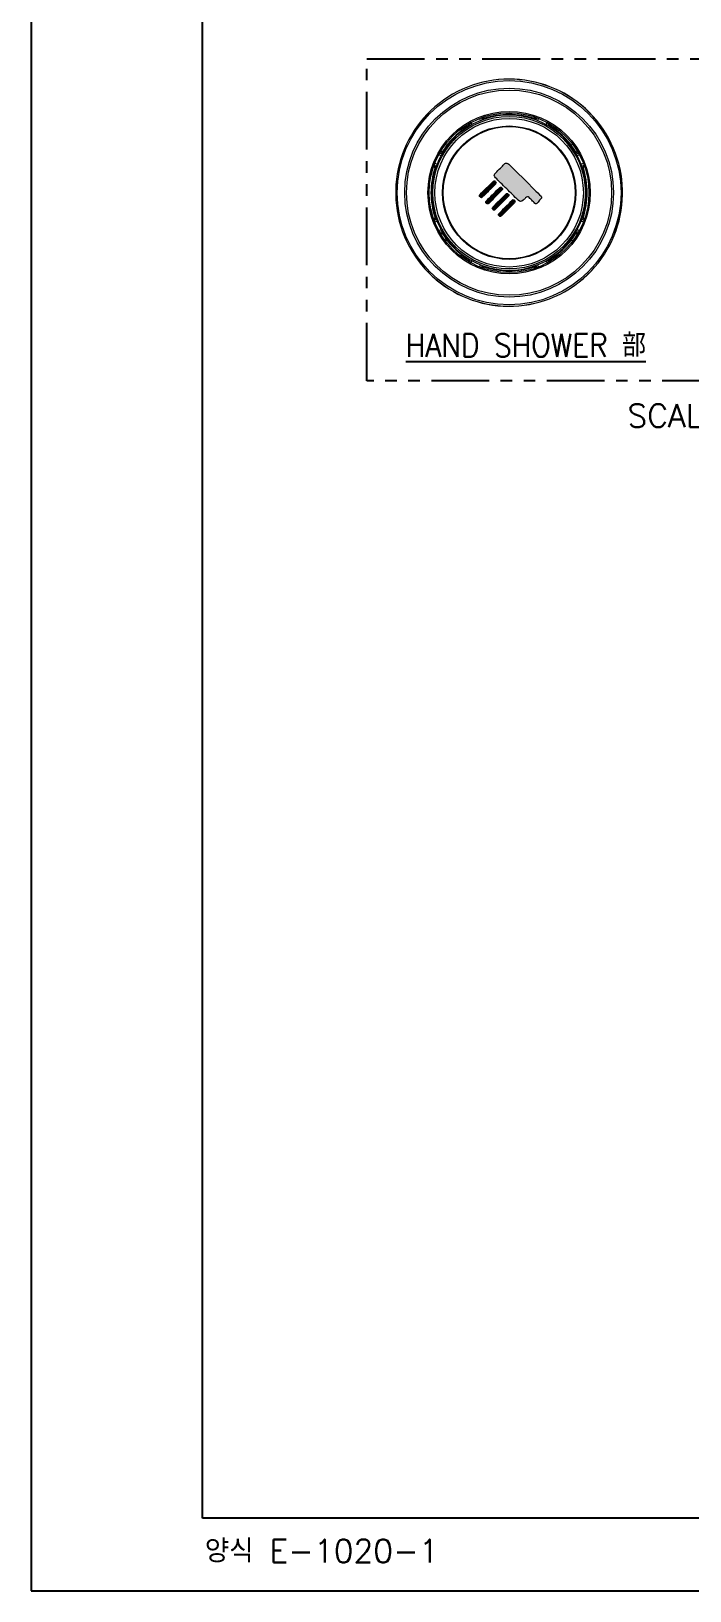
# Model space of a CAD drawing. Extents: x 3627 to 4221, y 1255 to 1675.
# Drawn here: x 3627.2 to 3727.1, y 1254.8 to 1491 of the extents above; entities that cross this region are included whole.
import ezdxf

# ---------------------------------------------------------------- set-up
doc = ezdxf.new("R2010")
doc.units = 0
doc.header["$LTSCALE"] = 7
doc.header["$MEASUREMENT"] = 0
doc.linetypes.add('PHANTOM', pattern=[2.5, 1.25, -0.25, 0.25, -0.25, 0.25, -0.25])
doc.layers.get('0').update_dxf_attribs({"color": 2, "linetype": 'CONTINUOUS'})
for name, color, linetype in [('D', 2, 'CONTINUOUS'), ('DWG', 7, 'CONTINUOUS'), ('TXT', 4, 'CONTINUOUS'), ('레이어 1', 7, 'CONTINUOUS')]:
    doc.layers.add(name, color=color, linetype=linetype)
doc.styles.add('GHS', font='romans', dxfattribs={"bigfont": 'ghs'})

# ---------------------------------------------------------------- blocks, each defined once
blk = doc.blocks.new('BORDER')
for p, q in [((0, 1), (0, 0)), ((0, 0), (1, 0))]:
    blk.add_line(p, q)

msp = doc.modelspace()

# ---------------------------------------------------------------- hatches: boundary and pattern name
at = {"layer": '레이어 1'}
h = msp.add_hatch(color=2, dxfattribs=at)
h.dxf.hatch_style = 2
edge = h.paths.add_edge_path()
edge.add_spline(control_points=[(3704.54, 1466.05), (3704.36, 1466.2), (3703.66, 1466.91), (3703.66, 1466.91), (3703.66, 1466.91), (3703.66, 1466.9), (3703.66, 1466.9), (3702.35, 1468.24), (3701.01, 1469.55), (3699.67, 1470.86), (3699.58, 1470.98), (3699.46, 1471.05), (3699.36, 1471.05), (3699.2, 1471.08), (3699.08, 1471.01), (3698.95, 1470.86), (3698.77, 1470.67), (3698.58, 1470.48), (3698.39, 1470.29), (3698.14, 1470.04), (3697.89, 1469.79), (3697.64, 1469.54), (3697.64, 1469.54), (3697.61, 1469.51), (3697.61, 1469.51), (3697.39, 1469.29), (3697.42, 1469.01), (3697.64, 1468.82), (3697.64, 1468.79), (3697.64, 1468.82), (3697.64, 1468.82), (3697.89, 1468.57), (3698.14, 1468.32), (3698.39, 1468.07), (3698.7, 1467.76), (3699.02, 1467.45), (3699.36, 1467.13), (3699.92, 1466.57), (3700.49, 1465.98), (3701.08, 1465.41), (3701.33, 1465.16), (3701.55, 1465.16), (3701.83, 1465.41), (3701.96, 1465.54), (3702.08, 1465.66), (3702.21, 1465.79), (3702.4, 1465.98), (3702.55, 1465.98), (3702.74, 1465.82), (3702.82, 1465.73), (3702.91, 1465.65), (3702.99, 1465.56), (3702.99, 1465.56), (3702.99, 1465.56), (3702.99, 1465.56), (3702.99, 1465.56), (3703.14, 1465.41), (3703.14, 1465.41), (3703.3, 1465.25), (3703.46, 1465.1), (3703.62, 1464.94), (3703.62, 1464.94), (3703.75, 1464.76), (3703.92, 1464.94), (3704.09, 1465.13), (3704.6, 1465.72), (3704.6, 1465.72), (3704.6, 1465.72), (3704.72, 1465.9), (3704.54, 1466.05)], knot_values=[0, 0, 0, 0, 1, 1, 1, 2, 2, 2, 3, 3, 3, 4, 4, 4, 5, 5, 5, 6, 6, 6, 7, 7, 7, 8, 8, 8, 9, 9, 9, 10, 10, 10, 11, 11, 11, 12, 12, 12, 13, 13, 13, 14, 14, 14, 15, 15, 15, 16, 16, 16, 17, 17, 17, 18, 18, 18, 19, 19, 19, 20, 20, 20, 21, 21, 21, 22, 22, 22, 23, 23, 23, 23], degree=3, periodic=0)
h = msp.add_hatch(color=2, dxfattribs=at)
h.dxf.hatch_style = 2
edge = h.paths.add_edge_path()
edge.add_spline(control_points=[(3697.64, 1467.89), (3697.77, 1468.01), (3697.77, 1468.14), (3697.64, 1468.26), (3697.64, 1468.26), (3697.61, 1468.29), (3697.61, 1468.29), (3697.48, 1468.39), (3697.39, 1468.35), (3697.26, 1468.26), (3696.61, 1467.6), (3695.95, 1466.95), (3695.29, 1466.26), (3695.17, 1466.13), (3695.17, 1466.04), (3695.29, 1465.91), (3695.45, 1465.76), (3695.54, 1465.76), (3695.67, 1465.91), (3696.33, 1466.54), (3696.95, 1467.2), (3697.61, 1467.82), (3697.61, 1467.85), (3697.64, 1467.85), (3697.64, 1467.89)], knot_values=[0, 0, 0, 0, 1, 1, 1, 2, 2, 2, 3, 3, 3, 4, 4, 4, 5, 5, 5, 6, 6, 6, 7, 7, 7, 8, 8, 8, 8], degree=3, periodic=0)
h = msp.add_hatch(color=2, dxfattribs=at)
h.dxf.hatch_style = 2
edge = h.paths.add_edge_path()
edge.add_spline(control_points=[(3698.39, 1466.73), (3698.45, 1466.79), (3698.55, 1466.85), (3698.61, 1466.95), (3698.74, 1467.07), (3698.74, 1467.17), (3698.61, 1467.29), (3698.52, 1467.38), (3698.45, 1467.42), (3698.39, 1467.38), (3698.33, 1467.38), (3698.3, 1467.35), (3698.23, 1467.29), (3698.02, 1467.1), (3697.8, 1466.88), (3697.61, 1466.66), (3697.14, 1466.23), (3696.7, 1465.76), (3696.26, 1465.32), (3696.14, 1465.19), (3696.14, 1465.07), (3696.26, 1464.94), (3696.39, 1464.82), (3696.51, 1464.82), (3696.64, 1464.94), (3696.95, 1465.29), (3697.26, 1465.6), (3697.61, 1465.91), (3697.86, 1466.2), (3698.14, 1466.45), (3698.39, 1466.73)], knot_values=[0, 0, 0, 0, 1, 1, 1, 2, 2, 2, 3, 3, 3, 4, 4, 4, 5, 5, 5, 6, 6, 6, 7, 7, 7, 8, 8, 8, 9, 9, 9, 10, 10, 10, 10], degree=3, periodic=0)
h = msp.add_hatch(color=2, dxfattribs=at)
h.dxf.hatch_style = 2
edge = h.paths.add_edge_path()
edge.add_spline(control_points=[(3699.36, 1465.76), (3699.42, 1465.85), (3699.49, 1465.91), (3699.55, 1465.98), (3699.71, 1466.1), (3699.71, 1466.23), (3699.55, 1466.35), (3699.49, 1466.41), (3699.42, 1466.45), (3699.36, 1466.45), (3699.3, 1466.45), (3699.24, 1466.41), (3699.2, 1466.35), (3698.92, 1466.07), (3698.67, 1465.82), (3698.39, 1465.54), (3698.14, 1465.29), (3697.86, 1465.01), (3697.61, 1464.76), (3697.48, 1464.63), (3697.36, 1464.51), (3697.23, 1464.38), (3697.11, 1464.22), (3697.11, 1464.13), (3697.23, 1464), (3697.36, 1463.88), (3697.45, 1463.88), (3697.61, 1464), (3697.86, 1464.26), (3698.14, 1464.54), (3698.39, 1464.82), (3698.7, 1465.13), (3699.02, 1465.44), (3699.36, 1465.76)], knot_values=[0, 0, 0, 0, 1, 1, 1, 2, 2, 2, 3, 3, 3, 4, 4, 4, 5, 5, 5, 6, 6, 6, 7, 7, 7, 8, 8, 8, 9, 9, 9, 10, 10, 10, 11, 11, 11, 11], degree=3, periodic=0)
h = msp.add_hatch(color=2, dxfattribs=at)
h.dxf.hatch_style = 2
edge = h.paths.add_edge_path()
edge.add_spline(control_points=[(3700.14, 1465.41), (3699.89, 1465.13), (3699.61, 1464.85), (3699.36, 1464.6), (3699.02, 1464.29), (3698.7, 1463.94), (3698.39, 1463.63), (3698.33, 1463.57), (3698.27, 1463.5), (3698.17, 1463.41), (3698.05, 1463.29), (3698.05, 1463.19), (3698.17, 1463.03), (3698.27, 1462.97), (3698.33, 1462.94), (3698.39, 1462.94), (3698.45, 1462.97), (3698.48, 1463), (3698.55, 1463.03), (3698.83, 1463.32), (3699.08, 1463.6), (3699.36, 1463.85), (3699.74, 1464.26), (3700.14, 1464.63), (3700.52, 1465.04), (3700.64, 1465.16), (3700.64, 1465.26), (3700.52, 1465.41), (3700.39, 1465.54), (3700.27, 1465.54), (3700.14, 1465.41)], knot_values=[0, 0, 0, 0, 1, 1, 1, 2, 2, 2, 3, 3, 3, 4, 4, 4, 5, 5, 5, 6, 6, 6, 7, 7, 7, 8, 8, 8, 9, 9, 9, 10, 10, 10, 10], degree=3, periodic=0)

# ---------------------------------------------------------------- linework, layer by layer
at = {"color": 8, "linetype": 'Continuous', "lineweight": 15}
for p, q in [((3693.96, 1477.22), (3693.96, 1477.21)), ((3695.38, 1477.48), (3695.22, 1477.81)), ((3695.9, 1477.78), (3695.94, 1477.69)), ((3703.46, 1477.69), (3703.5, 1477.78)), ((3704.18, 1477.81), (3704.02, 1477.48)), ((3705.44, 1477.21), (3705.45, 1477.22)), ((3690.64, 1474.19), (3690.71, 1474.12)), ((3692.43, 1475.79), (3692.36, 1475.86)), ((3707.34, 1475.62), (3707.26, 1475.55)), ((3689.05, 1472.3), (3689.04, 1472.3)), ((3708.93, 1473.83), (3709, 1473.9)), ((3710.36, 1472.3), (3710.35, 1472.3)), ((3688.44, 1471.03), (3688.77, 1470.88)), ((3688.57, 1470.31), (3688.48, 1470.36)), ((3710.63, 1470.88), (3710.96, 1471.03)), ((3710.92, 1470.36), (3710.83, 1470.31)), ((3688.48, 1462.76), (3688.57, 1462.8)), ((3710.83, 1462.8), (3710.92, 1462.76)), ((3688.77, 1462.23), (3688.44, 1462.08)), ((3689.04, 1460.81), (3689.05, 1460.82)), ((3710.35, 1460.82), (3710.36, 1460.81)), ((3710.96, 1462.08), (3710.63, 1462.23)), ((3690.47, 1459.28), (3690.4, 1459.22)), ((3708.76, 1458.92), (3708.69, 1458.99)), ((3692.07, 1457.49), (3692.14, 1457.56)), ((3693.96, 1455.9), (3693.96, 1455.89)), ((3695.22, 1455.3), (3695.38, 1455.63)), ((3695.94, 1455.42), (3695.9, 1455.33)), ((3703.5, 1455.33), (3703.46, 1455.42)), ((3704.02, 1455.63), (3704.18, 1455.3)), ((3705.45, 1455.89), (3705.44, 1455.9)), ((3706.97, 1457.33), (3707.04, 1457.25))]:
    msp.add_line(p, q, dxfattribs=at)
at = {"color": 7, "linetype": 'Continuous', "lineweight": 15}
for p, q in [((3695.66, 1477.59), (3695.5, 1477.92)), ((3703.9, 1477.92), (3703.74, 1477.59)), ((3692.53, 1475.99), (3692.34, 1476.18)), ((3692.6, 1476.04), (3692.67, 1475.97)), ((3707.06, 1476.18), (3706.87, 1475.99)), ((3707.03, 1475.74), (3707.1, 1475.81)), ((3690.08, 1473.92), (3690.27, 1473.73)), ((3690.52, 1473.89), (3690.45, 1473.96)), ((3709.19, 1473.66), (3709.11, 1473.59)), ((3709.13, 1473.73), (3709.32, 1473.92)), ((3688.34, 1470.75), (3688.67, 1470.6)), ((3710.73, 1470.6), (3711.06, 1470.75)), ((3688.67, 1462.51), (3688.34, 1462.36)), ((3711.06, 1462.36), (3710.73, 1462.51)), ((3690.27, 1459.39), (3690.08, 1459.2)), ((3690.21, 1459.45), (3690.29, 1459.52)), ((3708.88, 1459.23), (3708.95, 1459.15)), ((3709.32, 1459.2), (3709.13, 1459.39)), ((3692.37, 1457.37), (3692.3, 1457.3)), ((3692.34, 1456.93), (3692.53, 1457.12)), ((3695.5, 1455.19), (3695.66, 1455.52)), ((3703.74, 1455.52), (3703.9, 1455.19)), ((3706.8, 1457.07), (3706.73, 1457.14)), ((3706.87, 1457.12), (3707.06, 1456.93)), ((3709.67, 1452.55), (3709.67, 1452.55)), ((3709.67, 1452.55), (3709.67, 1452.54)), ((3705.22, 1450.28), (3705.22, 1450.27)), ((3705.22, 1450.27), (3705.22, 1450.27))]:
    msp.add_line(p, q, dxfattribs=at)
at = {"color": 8, "linetype": 'Continuous', "lineweight": 15, "flags": 128}
for points in [[(3693.44, 1476.92), (3693.45, 1476.91), (3693.48, 1476.86), (3693.5, 1476.81), (3693.53, 1476.77), (3693.55, 1476.74), (3693.56, 1476.72), (3693.57, 1476.7), (3693.57, 1476.7)], [(3693.57, 1476.7), (3693.57, 1476.69), (3693.58, 1476.68), (3693.6, 1476.66), (3693.62, 1476.62), (3693.62, 1476.61)], [(3693.78, 1477.13), (3693.81, 1477.14), (3693.86, 1477.16), (3693.91, 1477.18), (3693.96, 1477.21)], [(3695.78, 1478.02), (3695.79, 1478), (3695.81, 1477.95), (3695.83, 1477.9), (3695.84, 1477.85), (3695.85, 1477.82), (3695.86, 1477.79), (3695.87, 1477.78), (3695.87, 1477.77)], [(3703.62, 1478.02), (3703.61, 1478), (3703.59, 1477.95), (3703.57, 1477.9), (3703.56, 1477.85), (3703.55, 1477.82), (3703.54, 1477.79), (3703.53, 1477.78), (3703.53, 1477.77)], [(3705.62, 1477.13), (3705.59, 1477.14), (3705.54, 1477.16), (3705.49, 1477.18), (3705.44, 1477.21)], [(3705.83, 1476.7), (3705.83, 1476.69), (3705.82, 1476.68), (3705.8, 1476.66), (3705.78, 1476.62), (3705.78, 1476.61)], [(3705.83, 1476.7), (3705.83, 1476.7), (3705.84, 1476.72), (3705.85, 1476.74), (3705.87, 1476.77), (3705.9, 1476.81), (3705.92, 1476.86), (3705.95, 1476.91), (3705.96, 1476.92)], [(3689.13, 1472.47), (3689.12, 1472.45), (3689.1, 1472.4), (3689.07, 1472.35), (3689.05, 1472.3)], [(3689.56, 1472.68), (3689.55, 1472.69), (3689.54, 1472.7), (3689.51, 1472.71), (3689.48, 1472.73), (3689.44, 1472.75), (3689.4, 1472.78), (3689.35, 1472.81), (3689.33, 1472.82)], [(3689.56, 1472.68), (3689.56, 1472.68), (3689.58, 1472.67), (3689.6, 1472.66), (3689.63, 1472.64), (3689.64, 1472.63)], [(3709.84, 1472.68), (3709.84, 1472.68), (3709.82, 1472.67), (3709.8, 1472.66), (3709.77, 1472.64), (3709.76, 1472.63)], [(3710.07, 1472.82), (3710.05, 1472.81), (3710, 1472.78), (3709.96, 1472.75), (3709.92, 1472.73), (3709.89, 1472.71), (3709.86, 1472.7), (3709.85, 1472.69), (3709.84, 1472.68)], [(3710.27, 1472.47), (3710.28, 1472.45), (3710.3, 1472.4), (3710.33, 1472.35), (3710.35, 1472.3)], [(3688.24, 1470.47), (3688.26, 1470.46), (3688.31, 1470.45), (3688.36, 1470.43), (3688.4, 1470.41), (3688.44, 1470.4), (3688.46, 1470.39), (3688.48, 1470.39), (3688.49, 1470.39)], [(3710.91, 1470.39), (3710.92, 1470.39), (3710.94, 1470.39), (3710.96, 1470.4), (3711, 1470.41), (3711.04, 1470.43), (3711.09, 1470.45), (3711.14, 1470.46), (3711.16, 1470.47)], [(3688.24, 1462.64), (3688.26, 1462.65), (3688.31, 1462.67), (3688.36, 1462.68), (3688.4, 1462.7), (3688.44, 1462.71), (3688.46, 1462.72), (3688.48, 1462.72), (3688.49, 1462.73)], [(3710.91, 1462.73), (3710.92, 1462.72), (3710.94, 1462.72), (3710.96, 1462.71), (3711, 1462.7), (3711.04, 1462.68), (3711.09, 1462.67), (3711.14, 1462.65), (3711.16, 1462.64)], [(3689.05, 1460.82), (3689.07, 1460.76), (3689.1, 1460.71), (3689.12, 1460.67), (3689.13, 1460.64)], [(3689.33, 1460.29), (3689.35, 1460.3), (3689.4, 1460.33), (3689.44, 1460.36), (3689.48, 1460.38), (3689.51, 1460.4), (3689.54, 1460.42), (3689.55, 1460.43), (3689.56, 1460.43)], [(3689.64, 1460.48), (3689.63, 1460.47), (3689.6, 1460.45), (3689.58, 1460.44), (3689.56, 1460.43), (3689.56, 1460.43)], [(3709.76, 1460.48), (3709.77, 1460.47), (3709.8, 1460.45), (3709.82, 1460.44), (3709.84, 1460.43), (3709.84, 1460.43)], [(3709.84, 1460.43), (3709.85, 1460.43), (3709.86, 1460.42), (3709.89, 1460.4), (3709.92, 1460.38), (3709.96, 1460.36), (3710, 1460.33), (3710.05, 1460.3), (3710.07, 1460.29)], [(3710.35, 1460.82), (3710.33, 1460.76), (3710.3, 1460.71), (3710.28, 1460.67), (3710.27, 1460.64)], [(3693.57, 1456.41), (3693.57, 1456.41), (3693.56, 1456.39), (3693.55, 1456.37), (3693.53, 1456.34), (3693.5, 1456.3), (3693.48, 1456.26), (3693.45, 1456.21), (3693.44, 1456.19)], [(3693.62, 1456.5), (3693.62, 1456.49), (3693.6, 1456.46), (3693.58, 1456.43), (3693.57, 1456.42), (3693.57, 1456.41)], [(3693.96, 1455.9), (3693.91, 1455.93), (3693.86, 1455.95), (3693.81, 1455.97), (3693.78, 1455.99)], [(3695.87, 1455.34), (3695.87, 1455.34), (3695.86, 1455.32), (3695.85, 1455.29), (3695.84, 1455.26), (3695.83, 1455.22), (3695.81, 1455.17), (3695.79, 1455.11), (3695.78, 1455.09)], [(3703.53, 1455.34), (3703.53, 1455.34), (3703.54, 1455.32), (3703.55, 1455.29), (3703.56, 1455.26), (3703.57, 1455.22), (3703.59, 1455.17), (3703.61, 1455.11), (3703.62, 1455.09)], [(3705.44, 1455.9), (3705.49, 1455.93), (3705.54, 1455.95), (3705.59, 1455.97), (3705.62, 1455.99)], [(3705.78, 1456.5), (3705.78, 1456.49), (3705.8, 1456.46), (3705.82, 1456.43), (3705.83, 1456.42), (3705.83, 1456.41)], [(3705.96, 1456.19), (3705.95, 1456.21), (3705.92, 1456.26), (3705.9, 1456.3), (3705.87, 1456.34), (3705.85, 1456.37), (3705.84, 1456.39), (3705.83, 1456.41), (3705.83, 1456.41)]]:
    msp.add_lwpolyline(points, dxfattribs=at)
at = {"color": 7, "linetype": 'Continuous', "lineweight": 15}
for radius in [16.97, 15.83, 15.55, 12.31, 12.11, 11.56, 11.26, 10.1, 10]:
    msp.add_circle((3699.7, 1466.56), radius, dxfattribs=at)
for centre, radius, start, end in [((3699.7, 1466.56), 17.2, 305.4426, 288.7276), ((3699.7, 1466.56), 17.19, 305.4464, 288.7239), ((3699.7, 1466.56), 11.75, 49.9349, 128.2321), ((3699.7, 1466.56), 11.85, 121.1422, 127.2402), ((3693.42, 1476.96), 0.3, 301.1422, 23.4233), ((3695.77, 1478.05), 0.3, 206.5767, 288.8578), ((3699.7, 1466.56), 11.85, 71.1422, 108.8578), ((3703.63, 1478.05), 0.3, 251.1422, 333.4233), ((3705.98, 1476.96), 0.3, 156.5767, 238.8578), ((3699.7, 1466.56), 11.85, 52.7598, 58.8578), ((3699.7, 1466.56), 11.85, 127.2402, 142.7598), ((3699.7, 1466.56), 11.75, 128.2321, 139.9349), ((3699.7, 1466.56), 11.85, 37.2402, 52.7598), ((3699.7, 1466.56), 11.75, 38.2321, 49.9349), ((3699.7, 1466.56), 11.75, 139.9349, 218.2321), ((3689.3, 1472.84), 0.3, 246.5767, 328.8578), ((3699.7, 1466.56), 11.85, 142.7598, 148.8578), ((3699.7, 1466.56), 11.75, 319.9349, 38.2321), ((3699.7, 1466.56), 11.85, 31.1422, 37.2402), ((3710.1, 1472.84), 0.3, 211.1422, 293.4233), ((3699.7, 1466.56), 11.85, 161.1422, 198.8578), ((3688.2, 1470.48), 0.3, 341.1422, 63.4233), ((3711.2, 1470.48), 0.3, 116.5767, 198.8578), ((3699.7, 1466.56), 11.85, 341.1422, 18.8578), ((3688.2, 1462.63), 0.3, 296.5767, 18.8578), ((3711.2, 1462.63), 0.3, 161.1422, 243.4233), ((3689.3, 1460.27), 0.3, 31.1422, 113.4233), ((3699.7, 1466.56), 11.85, 211.1422, 217.2402), ((3699.7, 1466.56), 11.85, 322.7598, 328.8578), ((3710.1, 1460.27), 0.3, 66.5767, 148.8578), ((3699.7, 1466.56), 11.85, 217.2402, 232.7598), ((3699.7, 1466.56), 11.75, 218.2321, 229.9349), ((3699.7, 1466.56), 11.85, 307.2402, 322.7598), ((3699.7, 1466.56), 11.75, 308.2321, 319.9349), ((3699.7, 1466.56), 11.75, 229.9349, 308.2321), ((3699.7, 1466.56), 11.85, 232.7598, 238.8578), ((3693.42, 1456.16), 0.3, 336.5767, 58.8578), ((3695.77, 1455.06), 0.3, 71.1422, 153.4233), ((3699.7, 1466.56), 11.85, 251.1422, 288.8578), ((3699.7, 1466.56), 10, 252.2508, 287.7492), ((3703.63, 1455.06), 0.3, 26.5767, 108.8578), ((3705.98, 1456.16), 0.3, 121.1422, 203.4233), ((3699.7, 1466.56), 11.85, 301.1422, 307.2402), ((3699.7, 1466.56), 17.19, 288.7216, 305.4487)]:
    msp.add_arc(centre, radius, start, end, dxfattribs=at)
at = {"color": 8, "linetype": 'Continuous', "lineweight": 15}
for centre, start, end in [((3693.42, 1476.96), 348.2685, 25), ((3705.98, 1476.96), 155, 191.7315), ((3689.3, 1472.84), 245, 281.7315), ((3710.1, 1472.84), 258.2685, 295), ((3689.3, 1460.27), 78.2685, 115), ((3710.1, 1460.27), 65, 101.7315), ((3693.42, 1456.16), 335, 11.7315), ((3705.98, 1456.16), 168.2685, 205)]:
    msp.add_arc(centre, 0.6, start, end, dxfattribs=at)
at = {"color": 7, "linetype": 'Continuous', "lineweight": 15}
for points, knots in [([(3706.87, 1475.99), (3706.87, 1475.99), (3706.87, 1476), (3706.87, 1476.05), (3706.86, 1476.13), (3706.85, 1476.25), (3706.85, 1476.34), (3706.84, 1476.38), (3706.84, 1476.39)], [0, 0, 0, 0, 0.151813, 0.30304, 0.507137, 0.773095, 0.99363, 1, 1, 1, 1]), ([(3689.87, 1459.41), (3689.87, 1459.41), (3689.91, 1459.41), (3690, 1459.4), (3690.12, 1459.4), (3690.21, 1459.39), (3690.26, 1459.39), (3690.26, 1459.39), (3690.27, 1459.39)], [0, 0, 0, 0, 0.006379, 0.226904, 0.49286, 0.696963, 0.848186, 1, 1, 1, 1])]:
    msp.add_open_spline(points, degree=3, knots=knots, dxfattribs=at)
at = {"layer": 'D', "linetype": 'PHANTOM'}
msp.add_lwpolyline([(3678.14, 1486.82), (3784.17, 1486.82), (3784.17, 1438.08), (3678.14, 1438.08)], close=True, dxfattribs=at)
at = {"layer": 'TXT'}
for p, q in [((3653.23, 1265.78), (3653.23, 1655.78)), ((4207.23, 1265.78), (3653.23, 1265.78))]:
    msp.add_line(p, q, dxfattribs=at)
at = {"layer": '레이어 1', "lineweight": 0}
for points, knots in [([(3704.54, 1466.05), (3704.36, 1466.2), (3703.66, 1466.91), (3703.66, 1466.91), (3703.66, 1466.91), (3703.66, 1466.9), (3703.66, 1466.9), (3702.35, 1468.24), (3701.01, 1469.55), (3699.67, 1470.86), (3699.58, 1470.98), (3699.46, 1471.05), (3699.36, 1471.05), (3699.2, 1471.08), (3699.08, 1471.01), (3698.95, 1470.86), (3698.77, 1470.67), (3698.58, 1470.48), (3698.39, 1470.29), (3698.14, 1470.04), (3697.89, 1469.79), (3697.64, 1469.54), (3697.64, 1469.54), (3697.61, 1469.51), (3697.61, 1469.51), (3697.39, 1469.29), (3697.42, 1469.01), (3697.64, 1468.82), (3697.64, 1468.79), (3697.64, 1468.82), (3697.64, 1468.82), (3697.89, 1468.57), (3698.14, 1468.32), (3698.39, 1468.07), (3698.7, 1467.76), (3699.02, 1467.45), (3699.36, 1467.13), (3699.92, 1466.57), (3700.49, 1465.98), (3701.08, 1465.41), (3701.33, 1465.16), (3701.55, 1465.16), (3701.83, 1465.41), (3701.96, 1465.54), (3702.08, 1465.66), (3702.21, 1465.79), (3702.4, 1465.98), (3702.55, 1465.98), (3702.74, 1465.82), (3702.82, 1465.73), (3702.91, 1465.65), (3702.99, 1465.56), (3702.99, 1465.56), (3702.99, 1465.56), (3702.99, 1465.56), (3702.99, 1465.56), (3703.14, 1465.41), (3703.14, 1465.41), (3703.3, 1465.25), (3703.46, 1465.1), (3703.62, 1464.94), (3703.62, 1464.94), (3703.75, 1464.76), (3703.92, 1464.94), (3704.09, 1465.13), (3704.6, 1465.72), (3704.6, 1465.72), (3704.6, 1465.72), (3704.72, 1465.9), (3704.54, 1466.05)], [0, 0, 0, 0, 1, 1, 1, 2, 2, 2, 3, 3, 3, 4, 4, 4, 5, 5, 5, 6, 6, 6, 7, 7, 7, 8, 8, 8, 9, 9, 9, 10, 10, 10, 11, 11, 11, 12, 12, 12, 13, 13, 13, 14, 14, 14, 15, 15, 15, 16, 16, 16, 17, 17, 17, 18, 18, 18, 19, 19, 19, 20, 20, 20, 21, 21, 21, 22, 22, 22, 23, 23, 23, 23]), ([(3697.64, 1467.89), (3697.77, 1468.01), (3697.77, 1468.14), (3697.64, 1468.26), (3697.64, 1468.26), (3697.61, 1468.29), (3697.61, 1468.29), (3697.48, 1468.39), (3697.39, 1468.35), (3697.26, 1468.26), (3696.61, 1467.6), (3695.95, 1466.95), (3695.29, 1466.26), (3695.17, 1466.13), (3695.17, 1466.04), (3695.29, 1465.91), (3695.45, 1465.76), (3695.54, 1465.76), (3695.67, 1465.91), (3696.33, 1466.54), (3696.95, 1467.2), (3697.61, 1467.82), (3697.61, 1467.85), (3697.64, 1467.85), (3697.64, 1467.89)], [0, 0, 0, 0, 1, 1, 1, 2, 2, 2, 3, 3, 3, 4, 4, 4, 5, 5, 5, 6, 6, 6, 7, 7, 7, 8, 8, 8, 8]), ([(3698.39, 1466.73), (3698.45, 1466.79), (3698.55, 1466.85), (3698.61, 1466.95), (3698.74, 1467.07), (3698.74, 1467.17), (3698.61, 1467.29), (3698.52, 1467.38), (3698.45, 1467.42), (3698.39, 1467.38), (3698.33, 1467.38), (3698.3, 1467.35), (3698.23, 1467.29), (3698.02, 1467.1), (3697.8, 1466.88), (3697.61, 1466.66), (3697.14, 1466.23), (3696.7, 1465.76), (3696.26, 1465.32), (3696.14, 1465.19), (3696.14, 1465.07), (3696.26, 1464.94), (3696.39, 1464.82), (3696.51, 1464.82), (3696.64, 1464.94), (3696.95, 1465.29), (3697.26, 1465.6), (3697.61, 1465.91), (3697.86, 1466.2), (3698.14, 1466.45), (3698.39, 1466.73)], [0, 0, 0, 0, 1, 1, 1, 2, 2, 2, 3, 3, 3, 4, 4, 4, 5, 5, 5, 6, 6, 6, 7, 7, 7, 8, 8, 8, 9, 9, 9, 10, 10, 10, 10]), ([(3699.36, 1465.76), (3699.42, 1465.85), (3699.49, 1465.91), (3699.55, 1465.98), (3699.71, 1466.1), (3699.71, 1466.23), (3699.55, 1466.35), (3699.49, 1466.41), (3699.42, 1466.45), (3699.36, 1466.45), (3699.3, 1466.45), (3699.24, 1466.41), (3699.2, 1466.35), (3698.92, 1466.07), (3698.67, 1465.82), (3698.39, 1465.54), (3698.14, 1465.29), (3697.86, 1465.01), (3697.61, 1464.76), (3697.48, 1464.63), (3697.36, 1464.51), (3697.23, 1464.38), (3697.11, 1464.22), (3697.11, 1464.13), (3697.23, 1464), (3697.36, 1463.88), (3697.45, 1463.88), (3697.61, 1464), (3697.86, 1464.26), (3698.14, 1464.54), (3698.39, 1464.82), (3698.7, 1465.13), (3699.02, 1465.44), (3699.36, 1465.76)], [0, 0, 0, 0, 1, 1, 1, 2, 2, 2, 3, 3, 3, 4, 4, 4, 5, 5, 5, 6, 6, 6, 7, 7, 7, 8, 8, 8, 9, 9, 9, 10, 10, 10, 11, 11, 11, 11]), ([(3700.14, 1465.41), (3699.89, 1465.13), (3699.61, 1464.85), (3699.36, 1464.6), (3699.02, 1464.29), (3698.7, 1463.94), (3698.39, 1463.63), (3698.33, 1463.57), (3698.27, 1463.5), (3698.17, 1463.41), (3698.05, 1463.29), (3698.05, 1463.19), (3698.17, 1463.03), (3698.27, 1462.97), (3698.33, 1462.94), (3698.39, 1462.94), (3698.45, 1462.97), (3698.48, 1463), (3698.55, 1463.03), (3698.83, 1463.32), (3699.08, 1463.6), (3699.36, 1463.85), (3699.74, 1464.26), (3700.14, 1464.63), (3700.52, 1465.04), (3700.64, 1465.16), (3700.64, 1465.26), (3700.52, 1465.41), (3700.39, 1465.54), (3700.27, 1465.54), (3700.14, 1465.41)], [0, 0, 0, 0, 1, 1, 1, 2, 2, 2, 3, 3, 3, 4, 4, 4, 5, 5, 5, 6, 6, 6, 7, 7, 7, 8, 8, 8, 9, 9, 9, 10, 10, 10, 10])]:
    msp.add_open_spline(points, degree=3, knots=knots, dxfattribs=at)

# ---------------------------------------------------------------- block references
at = {"xscale": 594, "yscale": 420, "zscale": 594}
msp.add_blockref('BORDER', (3627.23, 1254.78), dxfattribs=at)

# ---------------------------------------------------------------- texts
at = {"linetype": 'Continuous', "style": 'GHS'}
msp.add_text('SCALE:1/1', height=3.5, dxfattribs=at).set_placement((3717.64, 1431.02))
at = {"color": 7, "style": 'GHS'}
msp.add_text('양식 E-1020-1', height=3.5, dxfattribs=at).set_placement((3653.55, 1259.06))
at = {"layer": 'DWG', "style": 'GHS', "width": 0.9}
msp.add_text('%%UHAND SHOWER 部', height=3.5, dxfattribs=at).set_placement((3684.03, 1441.7))

doc.saveas('drawing.dxf')
